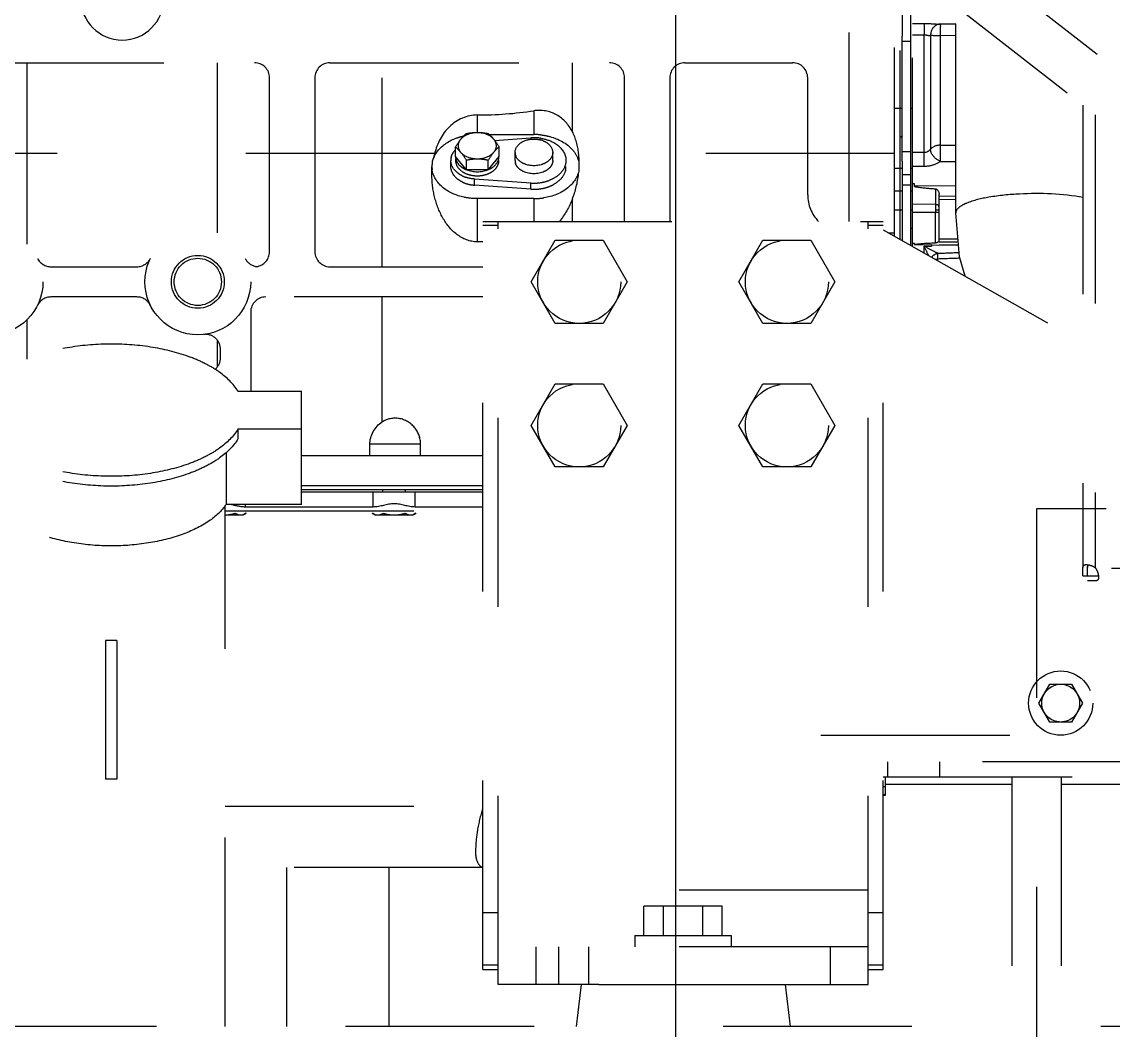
# Model space of a CAD drawing. Header units: millimetres. Extents: x 17886 to 18265, y -8727 to -7321.
# Drawn here: x 17968.419 to 17971.309, y -7876.462 to -7873.793 of the extents above; entities that cross this region are included whole.
import ezdxf

# ---------------------------------------------------------------- set-up
doc = ezdxf.new("R2010")
doc.units = ezdxf.units.MM
doc.linetypes.add('CENTER', pattern=[2, 1.25, -0.25, 0.25, -0.25])
doc.linetypes.add('EPL_DASH', pattern=[1, 0.5, -0.5])
for name, color, linetype in [('1430851_DXF_CONTINUOUS_LINE', 7, 'Continuous'), ('1430853_DXF_CONTINUOUS_LINE', 7, 'Continuous'), ('1729966_DXF_CONTINUOUS_LINE', 7, 'Continuous'), ('2630576_VG08DXF_CONTINUOUS_LINE', 7, 'Continuous'), ('2630764_DKREDXF_CONTINUOUS_LINE', 7, 'Continuous'), ('2706792_BM04DXF_CONTINUOUS_LINE', 7, 'Continuous'), ('3539054_DXF_CONTINUOUS_LINE', 7, 'Continuous'), ('3570569_DXF_CONTINUOUS_LINE', 7, 'Continuous'), ('3884027_DKREDXF_CONTINUOUS_LINE', 7, 'Continuous'), ('5D1026_DKVG0DXF_CONTINUOUS_LINE', 7, 'Continuous'), ('8T4223_DXF_CONTINUOUS_LINE', 7, 'Continuous'), ('DEFAULT_1', 7, 'CENTER')]:
    doc.layers.add(name, color=color, linetype=linetype)
doc.layers.add('CRTANJE', color=4, linetype='Continuous', lineweight=30)

msp = doc.modelspace()

# ---------------------------------------------------------------- linework, layer by layer
at = {"layer": '1430851_DXF_CONTINUOUS_LINE', "color": 7, "linetype": 'EPL_DASH'}
for p, q in [((17968.9577, -7876.45246), (17968.9577, -7875.07355)), ((17968.6412, -7875.4309), (17968.6412, -7875.79742)), ((17968.6712, -7875.4309), (17968.6412, -7875.4309)), ((17968.6712, -7875.4309), (17968.6712, -7875.79742)), ((17968.6712, -7875.79743), (17968.6412, -7875.79743))]:
    msp.add_line(p, q, dxfattribs=at)
at = {"layer": '1430853_DXF_CONTINUOUS_LINE', "color": 7, "linetype": 'EPL_DASH'}
for p, q in [((17968.99161, -7874.77115), (17969.16017, -7874.77115)), ((17969.16017, -7875.07034), (17969.16017, -7874.77115)), ((17968.99161, -7874.87115), (17968.99161, -7874.89713)), ((17969.16017, -7874.87115), (17968.99161, -7874.87115)), ((17968.96017, -7874.9335), (17968.96017, -7875.07034)), ((17969.16017, -7875.07034), (17968.96017, -7875.07034))]:
    msp.add_line(p, q, dxfattribs=at)
for points, knots in [([(17968.99161, -7874.77115), (17968.97968, -7874.75115), (17968.95169, -7874.72465), (17968.90662, -7874.69784), (17968.84834, -7874.67262), (17968.76409, -7874.65168), (17968.6562, -7874.64328), (17968.5483, -7874.65168), (17968.46406, -7874.67262), (17968.40578, -7874.69784), (17968.3607, -7874.72465), (17968.33271, -7874.75115), (17968.32079, -7874.77115)], [0, 0, 0, 0, 0.0943343, 0.1505966, 0.2126329, 0.3507406, 0.5, 0.6492594, 0.7873671, 0.8494034, 0.9056657, 1, 1, 1, 1]), ([(17968.99161, -7874.87115), (17968.97968, -7874.89115), (17968.95169, -7874.91765), (17968.90662, -7874.94446), (17968.84834, -7874.96969), (17968.76409, -7874.99062), (17968.6562, -7874.99902), (17968.5483, -7874.99062), (17968.46406, -7874.96969), (17968.40578, -7874.94446), (17968.3607, -7874.91765), (17968.33271, -7874.89115), (17968.32079, -7874.87115)], [0, 0, 0, 0, 0.0943343, 0.1505966, 0.2126329, 0.3507406, 0.5, 0.6492594, 0.7873671, 0.8494034, 0.9056657, 1, 1, 1, 1]), ([(17968.99161, -7874.89713), (17968.97968, -7874.91713), (17968.95169, -7874.94363), (17968.90662, -7874.97044), (17968.84834, -7874.99567), (17968.76409, -7875.0166), (17968.6562, -7875.02501), (17968.5483, -7875.0166), (17968.46406, -7874.99567), (17968.40578, -7874.97044), (17968.3607, -7874.94363), (17968.33271, -7874.91713), (17968.32079, -7874.89713)], [0, 0, 0, 0, 0.0943343, 0.1505966, 0.2126329, 0.3507406, 0.5, 0.6492594, 0.7873671, 0.8494034, 0.9056657, 1, 1, 1, 1]), ([(17968.96017, -7875.07034), (17968.94851, -7875.08806), (17968.91199, -7875.12072), (17968.84072, -7875.15406), (17968.75285, -7875.17551), (17968.6562, -7875.18284), (17968.55954, -7875.17551), (17968.47168, -7875.15406), (17968.4004, -7875.12072), (17968.36389, -7875.08806), (17968.35222, -7875.07034)], [0, 0, 0, 0, 0.0954486, 0.2139596, 0.3516719, 0.5, 0.6483281, 0.7860404, 0.9045514, 1, 1, 1, 1])]:
    msp.add_open_spline(points, degree=3, knots=knots, dxfattribs=at)
at = {"layer": '1729966_DXF_CONTINUOUS_LINE', "color": 7, "linetype": 'EPL_DASH'}
for p, q in [((17970.06627, -7876.21146), (17970.06627, -7876.13386)), ((17970.27412, -7876.13386), (17970.06627, -7876.13386)), ((17970.11824, -7876.21146), (17970.11824, -7876.13386)), ((17970.22216, -7876.21146), (17970.22216, -7876.13386)), ((17970.27412, -7876.21146), (17970.27412, -7876.13386))]:
    msp.add_line(p, q, dxfattribs=at)
at = {"layer": '2630576_VG08DXF_CONTINUOUS_LINE', "color": 7, "linetype": 'EPL_DASH'}
for p, q in [((17971.0412, -7875.79146), (17971.0412, -7876.45246)), ((17971.1712, -7875.79146), (17971.1712, -7876.45246))]:
    msp.add_line(p, q, dxfattribs=at)
at = {"layer": '2630764_DKREDXF_CONTINUOUS_LINE', "color": 7, "linetype": 'EPL_DASH'}
for p, q in [((17969.9002, -7876.34146), (17969.88688, -7876.45246)), ((17969.94678, -7876.34146), (17970.39361, -7876.34146)), ((17970.4402, -7876.34146), (17970.45352, -7876.45246))]:
    msp.add_line(p, q, dxfattribs=at)
at = {"layer": '2706792_BM04DXF_CONTINUOUS_LINE', "color": 7, "linetype": 'EPL_DASH'}
for p, q in [((17973.55569, -7875.82368), (17970.87563, -7873.73918)), ((17970.7052, -7875.81096), (17971.0412, -7875.81096)), ((17971.1712, -7875.81096), (17971.53026, -7875.81096))]:
    msp.add_line(p, q, dxfattribs=at)
at = {"layer": '3539054_DXF_CONTINUOUS_LINE', "color": 3, "linetype": 'EPL_DASH'}
for p, q in [((17969.1212, -7876.45246), (17969.1212, -7876.03146)), ((17969.3912, -7876.03146), (17969.3912, -7876.45246))]:
    msp.add_line(p, q, dxfattribs=at)
at = {"layer": '3570569_DXF_CONTINUOUS_LINE', "color": 7, "linetype": 'EPL_DASH'}
msp.add_line((17973.7762, -7876.45246), (17959.8362, -7876.45246), dxfattribs=at)
at = {"layer": '3884027_DKREDXF_CONTINUOUS_LINE', "color": 6, "linetype": 'EPL_DASH'}
for p, q in [((17970.7302, -7874.36103), (17970.7302, -7873.58277)), ((17970.6102, -7874.32146), (17970.6102, -7873.72779)), ((17970.89243, -7874.29881), (17970.89243, -7873.75226)), ((17970.7782, -7873.79793), (17970.80846, -7873.7976)), ((17970.8506, -7873.79918), (17970.89243, -7873.79863)), ((17970.85075, -7873.79917), (17970.85143, -7873.79916)), ((17970.89243, -7873.79862), (17970.85143, -7873.79916)), ((17970.7502, -7874.16165), (17970.7502, -7873.83148)), ((17970.7732, -7874.15928), (17970.7732, -7873.82168)), ((17970.7782, -7873.82792), (17970.80846, -7873.82764)), ((17970.80846, -7874.13934), (17970.80846, -7873.82764)), ((17970.82565, -7873.82958), (17970.82565, -7874.13051)), ((17970.89243, -7873.82951), (17970.85143, -7873.83002)), ((17970.85143, -7873.83002), (17970.85143, -7874.11982)), ((17970.7732, -7873.84569), (17970.7502, -7873.84569)), ((17968.2952, -7873.90146), (17969.0352, -7873.90146)), ((17968.43322, -7874.38151), (17968.43322, -7873.90146)), ((17968.93717, -7874.35147), (17968.93717, -7873.90146)), ((17969.2352, -7873.90146), (17969.9752, -7873.90146)), ((17969.37323, -7874.44147), (17969.37323, -7873.90146)), ((17969.87717, -7874.08407), (17969.87717, -7873.90146)), ((17970.1752, -7873.90146), (17970.4602, -7873.90146)), ((17969.0752, -7874.40147), (17969.0752, -7873.94146)), ((17969.1952, -7873.94146), (17969.1952, -7874.40147)), ((17970.0152, -7874.32022), (17970.0152, -7873.94146)), ((17970.1352, -7873.94146), (17970.1352, -7874.32146)), ((17970.5002, -7874.25146), (17970.5002, -7873.94146)), ((17969.7752, -7874.02875), (17969.7752, -7874.09146)), ((17970.7302, -7874.02146), (17970.7502, -7874.02146)), ((17970.7732, -7874.02146), (17970.7782, -7874.02146)), ((17971.2292, -7874.01418), (17971.2292, -7875.2376)), ((17969.6252, -7874.03971), (17969.6252, -7874.0858)), ((17971.2612, -7874.03907), (17971.2612, -7875.2376)), ((17969.657, -7874.09146), (17969.7752, -7874.09146)), ((17969.67129, -7874.10703), (17969.7667, -7874.10025)), ((17969.7667, -7874.10401), (17969.7667, -7874.10025)), ((17970.85143, -7874.11982), (17970.89243, -7874.11981)), ((17969.51238, -7874.14146), (17967.76855, -7874.14146)), ((17969.56746, -7874.14944), (17969.56746, -7874.12432)), ((17969.59609, -7874.18451), (17969.5677, -7874.14973)), ((17969.6827, -7874.14973), (17969.6543, -7874.18451)), ((17969.68293, -7874.14944), (17969.68293, -7874.12432)), ((17969.7252, -7874.16005), (17969.7252, -7874.13884)), ((17969.8252, -7874.16005), (17969.8252, -7874.13884)), ((17970.7302, -7874.14146), (17969.89371, -7874.14146)), ((17970.7732, -7874.13742), (17970.7502, -7874.13742)), ((17970.80846, -7874.13934), (17970.7782, -7874.13942)), ((17969.5052, -7874.19842), (17969.5052, -7874.17631)), ((17969.5552, -7874.17631), (17969.5552, -7874.16005)), ((17969.59633, -7874.1848), (17969.59633, -7874.15967)), ((17969.65406, -7874.1848), (17969.65406, -7874.15967)), ((17969.8952, -7874.17631), (17969.8952, -7874.16779)), ((17970.80846, -7874.17598), (17970.7782, -7874.17596)), ((17970.85142, -7874.16246), (17970.89243, -7874.16259)), ((17969.65359, -7874.1848), (17969.5968, -7874.1848)), ((17969.6182, -7874.22556), (17969.6182, -7874.2093)), ((17969.7667, -7874.21985), (17969.6182, -7874.2093)), ((17970.7502, -7874.18146), (17970.7302, -7874.18146)), ((17970.7732, -7874.19798), (17970.7502, -7874.19798)), ((17970.7782, -7874.18146), (17970.7732, -7874.18146)), ((17969.7667, -7874.23611), (17969.6182, -7874.22556)), ((17969.7667, -7874.23611), (17969.7667, -7874.21985)), ((17970.7732, -7874.22556), (17970.7502, -7874.22556)), ((17970.7832, -7874.22173), (17970.7782, -7874.22173)), ((17970.7832, -7874.22905), (17970.7832, -7874.22173)), ((17970.7832, -7874.22675), (17970.89243, -7874.22713)), ((17970.83833, -7874.23505), (17970.83833, -7874.27562)), ((17969.6252, -7874.26116), (17969.6252, -7874.37561)), ((17969.7752, -7874.26116), (17969.6252, -7874.26116)), ((17969.7752, -7874.26116), (17969.7752, -7874.32146)), ((17969.87717, -7874.32146), (17969.87717, -7874.26188)), ((17970.7502, -7874.24146), (17970.7302, -7874.24146)), ((17970.7782, -7874.24146), (17970.7732, -7874.24146)), ((17970.7732, -7874.38358), (17970.7732, -7874.24682)), ((17970.8482, -7874.3759), (17970.8482, -7874.24967)), ((17970.8482, -7874.25418), (17970.89243, -7874.25447)), ((17970.8482, -7874.26297), (17970.89243, -7874.26326)), ((17970.7502, -7874.29146), (17970.7302, -7874.29146)), ((17970.7782, -7874.29146), (17970.7732, -7874.29146)), ((17970.7782, -7874.27501), (17970.83833, -7874.27562)), ((17970.8482, -7874.29146), (17970.83833, -7874.29146)), ((17969.6402, -7876.30146), (17969.6402, -7874.32146)), ((17969.6402, -7874.32146), (17970.7002, -7874.32146)), ((17969.6802, -7876.34146), (17969.6802, -7874.32146)), ((17970.6602, -7876.34146), (17970.6602, -7874.32146)), ((17970.7002, -7876.30146), (17970.7002, -7874.32146)), ((17970.7782, -7874.29673), (17970.83833, -7874.29729)), ((17970.83833, -7874.37894), (17970.83833, -7874.29729)), ((17969.6402, -7874.33122), (17969.6802, -7874.33122)), ((17970.6602, -7874.33122), (17970.7002, -7874.33122)), ((17970.7002, -7874.34407), (17971.2292, -7874.64313)), ((17970.71326, -7874.35146), (17970.7302, -7874.35146)), ((17970.7732, -7874.33953), (17970.7782, -7874.33953)), ((17969.76818, -7874.48146), (17969.83169, -7874.37146)), ((17969.83169, -7874.37146), (17969.95871, -7874.37146)), ((17969.95871, -7874.37146), (17970.02221, -7874.48146)), ((17970.31818, -7874.48146), (17970.38169, -7874.37146)), ((17970.38169, -7874.37146), (17970.50871, -7874.37146)), ((17970.50871, -7874.37146), (17970.57221, -7874.48146)), ((17970.7782, -7874.37866), (17970.7832, -7874.37866)), ((17970.7832, -7874.38282), (17970.7832, -7874.37866)), ((17970.7832, -7874.38358), (17970.8282, -7874.38283)), ((17970.8282, -7874.38283), (17970.8282, -7874.38668)), ((17970.83833, -7874.37894), (17970.83566, -7874.37906)), ((17970.8482, -7874.36792), (17970.89833, -7874.36726)), ((17970.8482, -7874.3759), (17970.89901, -7874.37524)), ((17970.80846, -7874.38685), (17970.8282, -7874.38668)), ((17970.80846, -7874.40528), (17970.80846, -7874.38685)), ((17970.84829, -7874.38463), (17970.8282, -7874.38485)), ((17970.87008, -7874.38439), (17970.84829, -7874.38463)), ((17970.89978, -7874.38408), (17970.87008, -7874.38439)), ((17970.84521, -7874.42605), (17970.84521, -7874.42109)), ((17968.49644, -7874.44147), (17968.72395, -7874.44147)), ((17969.2352, -7874.44147), (17969.6402, -7874.44147)), ((17969.83169, -7874.59146), (17969.76818, -7874.48146)), ((17970.02221, -7874.48146), (17969.95871, -7874.59146)), ((17970.38169, -7874.59146), (17970.31818, -7874.48146)), ((17970.57221, -7874.48146), (17970.50871, -7874.59146)), ((17968.72395, -7874.52147), (17968.49644, -7874.52147)), ((17969.6402, -7874.52147), (17969.0652, -7874.52147)), ((17969.37323, -7874.85216), (17969.37323, -7874.52147)), ((17968.43322, -7874.68643), (17968.43322, -7874.58142)), ((17969.0252, -7874.56147), (17969.0252, -7874.77115)), ((17969.95871, -7874.59146), (17969.83169, -7874.59146)), ((17970.50871, -7874.59146), (17970.38169, -7874.59146)), ((17968.93717, -7874.70662), (17968.93717, -7874.63631)), ((17968.9452, -7874.68257), (17968.9452, -7874.66035)), ((17969.76818, -7874.86146), (17969.83169, -7874.75146)), ((17969.83169, -7874.75146), (17969.95871, -7874.75146)), ((17969.95871, -7874.75146), (17970.02221, -7874.86146)), ((17970.31818, -7874.86146), (17970.38169, -7874.75146)), ((17970.38169, -7874.75146), (17970.50871, -7874.75146)), ((17970.50871, -7874.75146), (17970.57221, -7874.86146)), ((17969.83169, -7874.97146), (17969.76818, -7874.86146)), ((17970.02221, -7874.86146), (17969.95871, -7874.97146)), ((17970.38169, -7874.97146), (17970.31818, -7874.86146)), ((17970.57221, -7874.86146), (17970.50871, -7874.97146)), ((17969.34067, -7874.94146), (17969.34067, -7874.91146)), ((17969.4752, -7874.91146), (17969.34067, -7874.91146)), ((17969.47515, -7874.94146), (17969.47515, -7874.91146)), ((17969.4752, -7874.94146), (17969.4752, -7874.91146)), ((17969.16017, -7874.94146), (17969.6402, -7874.94146)), ((17969.95871, -7874.97146), (17969.83169, -7874.97146)), ((17970.50871, -7874.97146), (17970.38169, -7874.97146)), ((17969.6402, -7875.02146), (17969.16017, -7875.02146)), ((17969.3493, -7875.07746), (17969.3493, -7875.03746)), ((17969.3752, -7875.03746), (17969.3752, -7875.03146)), ((17969.4352, -7875.03746), (17969.4352, -7875.03146)), ((17969.4611, -7875.07746), (17969.4611, -7875.03746)), ((17969.0111, -7875.07746), (17969.0111, -7875.07034)), ((17968.9577, -7875.08746), (17969.6402, -7875.08746)), ((17968.9577, -7875.09846), (17969.0052, -7875.09846)), ((17969.01293, -7875.09399), (17969.0052, -7875.09846)), ((17969.3493, -7875.07746), (17969.0111, -7875.07746)), ((17969.34746, -7875.09399), (17969.3552, -7875.09846)), ((17969.3552, -7875.09846), (17969.4552, -7875.09846)), ((17969.46293, -7875.09399), (17969.4552, -7875.09846)), ((17969.6402, -7875.07746), (17969.4611, -7875.07746)), ((17971.2412, -7875.23025), (17971.2412, -7875.2376)), ((17972.80519, -7875.23996), (17971.26356, -7875.23996)), ((17972.84634, -7875.27196), (17971.26356, -7875.27196)), ((17973.46284, -7875.75146), (17970.7002, -7875.75146)), ((17970.71194, -7875.75146), (17970.71194, -7875.79146)), ((17970.8502, -7875.79146), (17970.8502, -7875.75146)), ((17970.7002, -7875.79146), (17973.2002, -7875.79146)), ((17968.9577, -7875.86946), (17969.6402, -7875.86946)), ((17969.6402, -7876.03146), (17968.9577, -7876.03146)), ((17970.6602, -7876.09146), (17969.6802, -7876.09146)), ((17969.6802, -7876.15146), (17969.6402, -7876.15146)), ((17970.7002, -7876.15146), (17970.6602, -7876.15146)), ((17970.6602, -7876.24146), (17969.6802, -7876.24146)), ((17969.7802, -7876.24146), (17969.7802, -7876.34146)), ((17969.8402, -7876.24146), (17969.8402, -7876.34146)), ((17969.9202, -7876.24146), (17969.9202, -7876.34146)), ((17970.5602, -7876.24146), (17970.5602, -7876.34146)), ((17969.6402, -7876.28897), (17969.6802, -7876.28897)), ((17970.6602, -7876.28897), (17970.7002, -7876.28897)), ((17969.6402, -7876.30146), (17969.6802, -7876.30146)), ((17969.94678, -7876.34146), (17969.6802, -7876.34146)), ((17970.39361, -7876.34146), (17970.6602, -7876.34146))]:
    msp.add_line(p, q, dxfattribs=at)
at = {"layer": '3884027_DKREDXF_CONTINUOUS_LINE', "color": 7, "linetype": 'EPL_DASH'}
for p, q in [((17970.7452, -7874.36951), (17970.7452, -7873.59829)), ((17970.7782, -7874.38817), (17970.7782, -7873.64304)), ((17970.7502, -7873.6616), (17970.7502, -7873.83148)), ((17970.7732, -7873.82168), (17970.7732, -7873.6616)), ((17970.7502, -7874.16165), (17970.7502, -7874.37234)), ((17970.7732, -7874.24682), (17970.7732, -7874.15928)), ((17970.83834, -7874.29038), (17970.83833, -7874.29729)), ((17969.16017, -7875.03146), (17969.6402, -7875.03146)), ((17969.16017, -7875.03746), (17969.6402, -7875.03746)), ((17971.2292, -7875.25996), (17971.2292, -7875.2376)), ((17971.2412, -7875.25996), (17971.2412, -7875.2376)), ((17971.2292, -7875.25996), (17971.27091, -7875.25996)), ((17971.2412, -7875.27196), (17971.26356, -7875.27196)), ((17971.11246, -7875.59646), (17971.14133, -7875.54646)), ((17971.14133, -7875.54646), (17971.19906, -7875.54646)), ((17971.19906, -7875.54646), (17971.22793, -7875.59646)), ((17971.14133, -7875.64646), (17971.11246, -7875.59646)), ((17971.22793, -7875.59646), (17971.19906, -7875.64646)), ((17971.19906, -7875.64646), (17971.14133, -7875.64646)), ((17970.6602, -7876.30146), (17970.7002, -7876.30146))]:
    msp.add_line(p, q, dxfattribs=at)
at = {"layer": '3884027_DKREDXF_CONTINUOUS_LINE', "color": 6, "linetype": 'EPL_DASH'}
msp.add_lwpolyline([(17970.91705, -7874.46667), (17970.90246, -7874.41522), (17970.89243, -7874.29882)], dxfattribs=at)
for centre, radius in [((17968.3352, -7874.48147), 0.14), ((17968.8852, -7874.48147), 0.14), ((17969.8952, -7874.48146), 0.11), ((17970.4452, -7874.48146), 0.11), ((17968.8852, -7874.48146), 0.07), ((17968.8852, -7874.48146), 0.0625), ((17969.8952, -7874.86146), 0.11), ((17970.4452, -7874.86146), 0.11), ((17971.1702, -7875.59646), 0.085)]:
    msp.add_circle(centre, radius, dxfattribs=at)
at = {"layer": '3884027_DKREDXF_CONTINUOUS_LINE', "color": 7, "linetype": 'EPL_DASH'}
msp.add_circle((17971.1702, -7875.59646), 0.05, dxfattribs=at)
at = {"layer": '3884027_DKREDXF_CONTINUOUS_LINE', "color": 6, "linetype": 'EPL_DASH'}
for centre, radius, start, end in [((17968.6852, -7873.73146), 0.11, 180, 0), ((17969.0352, -7873.94146), 0.04, 0, 90), ((17969.2352, -7873.94146), 0.04, 90, 180), ((17969.9752, -7873.94146), 0.04, 0, 90), ((17970.1752, -7873.94146), 0.04, 90, 180), ((17970.4602, -7873.94146), 0.04, 0, 90), ((17969.62495, -7873.00462), 1.03509, 270.01391, 278.34641), ((17969.77521, -7874.26038), 0.16892, 84.10576, 90.00586), ((17969.60964, -7874.12614), 0.03582, 137.59372, 140.75332), ((17969.64076, -7874.12614), 0.03582, 39.24668, 42.40628), ((17969.7752, -7874.22004), 0.1201, 87.9031, 94.05915), ((17969.77528, -7874.21857), 0.11862, 81.70834, 87.91687), ((17969.77706, -7874.1651), 0.06141, 67.86813, 75.63406), ((17969.59078, -7874.16009), 0.03558, 166.85349, 179.9355), ((17969.60329, -7874.16689), 0.04996, 136.09802, 142.89212), ((17969.59671, -7874.14943), 0.02902, 180.60018, 190.69311), ((17969.6536, -7874.14942), 0.0291, 347.53087, 359.38958), ((17969.75057, -7874.13881), 0.02537, 180.04974, 194.05672), ((17969.75229, -7874.13838), 0.02715, 194.06707, 203.95091), ((17969.66632, -7874.16755), 0.22888, 359.95135, 6.54662), ((17969.56576, -7874.17634), 0.06056, 170.09085, 179.97256), ((17969.56521, -7874.17631), 0.06001, 180.00026, 181.98312), ((17969.56552, -7874.1763), 0.06032, 181.98767, 187.29862), ((17969.59017, -7874.16005), 0.03497, 180.00059, 182.34595), ((17969.81709, -7874.17627), 0.04311, 347.76687, 359.94799), ((17969.64762, -7874.16761), 0.24758, 356.04068, 358.6522), ((17969.83481, -7874.17629), 0.06039, 351.98831, 357.84614), ((17969.65319, -7874.16776), 0.24201, 358.65644, 0.00336), ((17969.62019, -7874.12944), 0.07936, 244.66797, 248.36696), ((17969.61996, -7874.12681), 0.06244, 240.40342, 247.53091), ((17969.62198, -7874.12491), 0.08423, 248.36545, 252.18186), ((17969.63044, -7874.12681), 0.06244, 292.46909, 299.59658), ((17969.63226, -7874.16593), 0.26304, 338.60689, 353.31181), ((17969.6212, -7874.14338), 0.08189, 244.72576, 252.23584), ((17969.62385, -7874.13518), 0.09051, 252.21685, 259.24392), ((17969.625, -7874.12927), 0.09653, 259.22596, 265.95597), ((17969.77519, -7874.10016), 0.12, 265.94014, 270.07096), ((17969.77519, -7874.11644), 0.11998, 265.93997, 269.93807), ((17969.77523, -7874.11731), 0.11911, 269.91792, 278.28103), ((17969.77524, -7874.10107), 0.11908, 270.05097, 278.28176), ((17969.77607, -7874.10674), 0.11335, 278.27732, 284.67546), ((17969.77607, -7874.123), 0.11335, 278.27732, 284.67546), ((17969.77828, -7874.11508), 0.10472, 284.66143, 291.40712), ((17969.77828, -7874.13134), 0.10472, 284.66143, 291.40712), ((17969.78226, -7874.14142), 0.09389, 291.3922, 298.64723), ((17970.79813, -7874.16541), 0.06537, 256.79253, 258.53748), ((17969.77526, -7874.09325), 0.16791, 269.97958, 278.98222), ((17970.6002, -7874.25146), 0.1, 180, 224.46386), ((17969.0352, -7874.40147), 0.04, 278.08051, 0), ((17969.2352, -7874.40147), 0.04, 180, 270), ((17968.49644, -7874.40147), 0.04, 206.3878, 270), ((17968.72395, -7874.40147), 0.04, 270, 333.6122), ((17968.49644, -7874.56147), 0.04, 90, 153.6122), ((17968.72395, -7874.56147), 0.04, 26.3878, 90), ((17969.0652, -7874.56147), 0.04, 90, 180), ((17968.9052, -7874.66035), 0.04, 0, 96.37937), ((17968.9052, -7874.68257), 0.04, 310.5779, 0), ((17968.8852, -7874.86146), 0.14, 40.31628, 41.77875), ((17969.4052, -7874.91146), 0.07, 0, 39.86255)]:
    msp.add_arc(centre, radius, start, end, dxfattribs=at)
at = {"layer": '3884027_DKREDXF_CONTINUOUS_LINE', "color": 7, "linetype": 'EPL_DASH'}
for centre, radius, start, end in [((17969.59659, -7874.16005), 0.02889, 171.89946, 179.99155), ((17969.60021, -7874.15898), 0.03267, 200.2719, 207.30099), ((17969.64913, -7874.15848), 0.03384, 329.45755, 336.68468), ((17969.65382, -7874.16005), 0.02887, 352.32883, 359.99304), ((17969.75053, -7874.16003), 0.02533, 180.04236, 193.32509), ((17969.75164, -7874.15978), 0.02647, 193.29195, 198.56057), ((17969.62118, -7874.13476), 0.06536, 243.18796, 250.20947), ((17969.62355, -7874.12821), 0.07232, 250.1953, 256.75864), ((17969.6252, -7874.11961), 0.08109, 269.08077, 275.16169), ((17969.62542, -7874.12188), 0.07882, 275.14875, 281.34625), ((17969.62636, -7874.12647), 0.07413, 281.33277, 287.7889), ((17969.63187, -7874.14015), 0.05935, 295.73944, 302.0888), ((17969.04644, -7874.40147), 0.04, 206.3878, 261.91949), ((17969.00027, -7875.06926), 0.02943, 249.54838, 252.50451), ((17968.99941, -7875.07198), 0.02657, 252.5052, 255.67471), ((17968.99889, -7875.074), 0.02449, 255.67764, 259.8128), ((17968.99867, -7875.0752), 0.02327, 259.82658, 262.58493), ((17968.99852, -7875.07651), 0.02195, 262.5457, 269.95679), ((17968.99848, -7875.07651), 0.02195, 270.04321, 277.4543), ((17968.99848, -7875.07673), 0.02173, 270.05935, 277.5439), ((17968.99827, -7875.075), 0.02347, 277.49091, 280.22756), ((17968.99833, -7875.0752), 0.02327, 277.41507, 280.17342), ((17968.99798, -7875.07346), 0.02503, 280.24426, 284.28943), ((17968.99811, -7875.074), 0.02449, 280.18721, 284.32236), ((17968.99749, -7875.07149), 0.02707, 284.28046, 287.39078), ((17968.99759, -7875.07198), 0.02657, 284.32529, 287.4948), ((17968.99673, -7875.06926), 0.02943, 287.49549, 290.45162), ((17968.99686, -7875.06948), 0.02918, 287.39124, 290.37155), ((17969.36367, -7875.06926), 0.02943, 249.54838, 252.50451), ((17969.36354, -7875.06948), 0.02918, 249.62845, 252.60876), ((17969.36291, -7875.07149), 0.02707, 252.60922, 255.71954), ((17969.36281, -7875.07198), 0.02657, 252.5052, 255.67471), ((17969.36241, -7875.07346), 0.02503, 255.71057, 259.75574), ((17969.36229, -7875.074), 0.02449, 255.67764, 259.81279), ((17969.36213, -7875.075), 0.02347, 259.77244, 262.50816), ((17969.36207, -7875.0752), 0.02327, 259.82658, 262.58493), ((17969.36191, -7875.07651), 0.02195, 262.5457, 269.95679), ((17969.36192, -7875.07673), 0.02173, 262.45514, 269.94063), ((17969.36187, -7875.07673), 0.02173, 270.05937, 277.54486), ((17969.36167, -7875.075), 0.02347, 277.49184, 280.22755), ((17969.36138, -7875.07346), 0.02503, 280.24426, 284.28943), ((17969.36088, -7875.07149), 0.02707, 284.28046, 287.39078), ((17969.36025, -7875.06948), 0.02918, 287.39124, 290.37155), ((17969.45027, -7875.06926), 0.02943, 249.54838, 252.50451), ((17969.44941, -7875.07198), 0.02657, 252.5052, 255.67471), ((17969.44889, -7875.074), 0.02449, 255.67764, 259.8128), ((17969.44867, -7875.0752), 0.02327, 259.82658, 262.58493), ((17969.44852, -7875.07651), 0.02195, 262.5457, 269.95679), ((17969.44848, -7875.07651), 0.02195, 270.04321, 277.4543), ((17969.44848, -7875.07673), 0.02173, 270.05935, 277.5439), ((17969.44827, -7875.075), 0.02347, 277.49091, 280.22756), ((17969.44833, -7875.0752), 0.02327, 277.41507, 280.17342), ((17969.44798, -7875.07346), 0.02503, 280.24426, 284.28943), ((17969.44811, -7875.074), 0.02449, 280.18721, 284.32236), ((17969.44749, -7875.07149), 0.02707, 284.28046, 287.39078), ((17969.44759, -7875.07198), 0.02657, 284.32529, 287.4948), ((17969.44673, -7875.06926), 0.02943, 287.49549, 290.45162), ((17969.44686, -7875.06948), 0.02918, 287.39124, 290.37155), ((17971.2412, -7875.25996), 0.03, 41.81031, 48.18969)]:
    msp.add_arc(centre, radius, start, end, dxfattribs=at)
at = {"layer": '3884027_DKREDXF_CONTINUOUS_LINE', "color": 6, "linetype": 'EPL_DASH', "extrusion": (0, 0, -1)}
msp.add_ellipse((17969.62521, -7873.41061), major_axis=(-0.965, 0), ratio=1, start_param=-1.5863348, end_param=-1.5707863, dxfattribs=at)
at = {"layer": '3884027_DKREDXF_CONTINUOUS_LINE', "color": 6, "linetype": 'EPL_DASH'}
for points, knots in [([(17970.80846, -7873.7976), (17970.8084, -7873.79897), (17970.8083, -7873.80899), (17970.80837, -7873.819), (17970.80846, -7873.82764)], [0, 0, 0, 0, 0.1369861, 1, 1, 1, 1]), ([(17970.80846, -7873.7976), (17970.81234, -7873.79756), (17970.82645, -7873.7976), (17970.84052, -7873.79931), (17970.85074, -7873.79918)], [0, 0, 0, 0, 0.2753502, 1, 1, 1, 1]), ([(17970.85143, -7873.79916), (17970.84458, -7873.7992), (17970.83001, -7873.80679), (17970.82534, -7873.82204), (17970.82565, -7873.82958)], [0, 0, 0, 0, 0.4758156, 1, 1, 1, 1]), ([(17970.85143, -7873.79916), (17970.85085, -7873.79867), (17970.85194, -7873.80466), (17970.85086, -7873.80824), (17970.85143, -7873.81918), (17970.85137, -7873.82608), (17970.85143, -7873.83002)], [0, 0, 0, 0, 0.0735321, 0.2907436, 0.6168845, 1, 1, 1, 1]), ([(17970.80846, -7873.82764), (17970.81018, -7873.8276), (17970.81595, -7873.82776), (17970.82164, -7873.83019), (17970.82565, -7873.82958)], [0, 0, 0, 0, 0.2978633, 1, 1, 1, 1]), ([(17970.85143, -7873.83002), (17970.84885, -7873.83002), (17970.84025, -7873.82997), (17970.83165, -7873.82988), (17970.82565, -7873.82958)], [0, 0, 0, 0, 0.3003637, 1, 1, 1, 1]), ([(17969.87717, -7874.08407), (17969.86781, -7874.06594), (17969.83919, -7874.03293), (17969.79534, -7874.0258), (17969.7752, -7874.02875)], [0, 0, 0, 0, 0.5005368, 1, 1, 1, 1]), ([(17969.6252, -7874.03971), (17969.59858, -7874.03971), (17969.5438, -7874.0644), (17969.51927, -7874.1154), (17969.51238, -7874.14146)], [0, 0, 0, 0, 0.4968321, 1, 1, 1, 1]), ([(17969.6252, -7874.0858), (17969.62933, -7874.0858), (17969.64444, -7874.08708), (17969.65973, -7874.09379), (17969.66721, -7874.10199)], [0, 0, 0, 0, 0.2712661, 1, 1, 1, 1]), ([(17969.79256, -7874.09235), (17969.80107, -7874.09323), (17969.83197, -7874.09877), (17969.86212, -7874.1144), (17969.87723, -7874.13165)], [0, 0, 0, 0, 0.2717675, 1, 1, 1, 1]), ([(17969.50955, -7874.15367), (17969.51172, -7874.14812), (17969.52459, -7874.12499), (17969.54822, -7874.10946), (17969.56705, -7874.10209)], [0, 0, 0, 0, 0.2278224, 1, 1, 1, 1]), ([(17969.7252, -7874.13884), (17969.7252, -7874.12918), (17969.74008, -7874.10815), (17969.76292, -7874.10348), (17969.7752, -7874.10348)], [0, 0, 0, 0, 0.4402328, 1, 1, 1, 1]), ([(17969.8002, -7874.10822), (17969.80383, -7874.1097), (17969.81584, -7874.1158), (17969.8252, -7874.12918), (17969.8252, -7874.13884)], [0, 0, 0, 0, 0.2890788, 1, 1, 1, 1]), ([(17969.82727, -7874.11254), (17969.83218, -7874.11524), (17969.8486, -7874.12605), (17969.8602, -7874.14588), (17969.8602, -7874.16005)], [0, 0, 0, 0, 0.2833887, 1, 1, 1, 1]), ([(17970.85143, -7874.11982), (17970.85137, -7874.12311), (17970.85119, -7874.13733), (17970.85122, -7874.15154), (17970.85143, -7874.16245)], [0, 0, 0, 0, 0.2320325, 1, 1, 1, 1]), ([(17969.6252, -7874.15651), (17969.62087, -7874.15651), (17969.60516, -7874.15513), (17969.58918, -7874.14775), (17969.5819, -7874.13884)], [0, 0, 0, 0, 0.2734018, 1, 1, 1, 1]), ([(17969.6685, -7874.13884), (17969.66622, -7874.14163), (17969.65427, -7874.15237), (17969.63748, -7874.15651), (17969.6252, -7874.15651)], [0, 0, 0, 0, 0.2267858, 1, 1, 1, 1]), ([(17969.67174, -7874.13407), (17969.67128, -7874.1349), (17969.67027, -7874.13654), (17969.66911, -7874.13808), (17969.6685, -7874.13884)], [0, 0, 0, 0, 0.4940106, 1, 1, 1, 1]), ([(17969.7502, -7874.16945), (17969.74758, -7874.16839), (17969.73843, -7874.16389), (17969.73048, -7874.15617), (17969.72748, -7874.1494)], [0, 0, 0, 0, 0.2760657, 1, 1, 1, 1]), ([(17970.80846, -7874.17598), (17970.80835, -7874.16646), (17970.80832, -7874.15425), (17970.80842, -7874.14204), (17970.80846, -7874.13934)], [0, 0, 0, 0, 0.7791551, 1, 1, 1, 1]), ([(17970.85143, -7874.16245), (17970.84142, -7874.15784), (17970.82917, -7874.14771), (17970.82553, -7874.1336), (17970.82565, -7874.13051)], [0, 0, 0, 0, 0.78107, 1, 1, 1, 1]), ([(17969.58623, -7874.21743), (17969.58166, -7874.21527), (17969.56648, -7874.20649), (17969.5552, -7874.18892), (17969.5552, -7874.17631)], [0, 0, 0, 0, 0.2863869, 1, 1, 1, 1]), ([(17970.85142, -7874.16246), (17970.84872, -7874.16473), (17970.83574, -7874.17282), (17970.82011, -7874.17599), (17970.80846, -7874.17598)], [0, 0, 0, 0, 0.2325665, 1, 1, 1, 1]), ([(17969.6252, -7874.37561), (17969.60596, -7874.37561), (17969.56715, -7874.35947), (17969.53097, -7874.31234), (17969.5099, -7874.25715), (17969.5052, -7874.21794), (17969.5052, -7874.1984)], [0, 0, 0, 0, 0.2474809, 0.4975707, 0.7486247, 1, 1, 1, 1]), ([(17969.59036, -7874.25751), (17969.56936, -7874.253), (17969.53155, -7874.23764), (17969.50793, -7874.20148), (17969.50569, -7874.18396)], [0, 0, 0, 0, 0.5487717, 1, 1, 1, 1]), ([(17969.89461, -7874.18471), (17969.892, -7874.20327), (17969.86523, -7874.24112), (17969.82416, -7874.25551), (17969.80147, -7874.25911)], [0, 0, 0, 0, 0.4494167, 1, 1, 1, 1]), ([(17970.78514, -7874.22948), (17970.78592, -7874.22963), (17970.78749, -7874.22993), (17970.78906, -7874.23018), (17970.78985, -7874.2303)], [0, 0, 0, 0, 0.4998448, 1, 1, 1, 1]), ([(17971.22987, -7874.25843), (17971.17457, -7874.24822), (17971.09014, -7874.24506), (17970.9868, -7874.2549), (17970.93974, -7874.26543), (17970.9208, -7874.27332)], [0, 0, 0, 0, 0.5409602, 0.802606, 1, 1, 1, 1]), ([(17970.9208, -7874.27332), (17970.91661, -7874.27506), (17970.90541, -7874.28024), (17970.89243, -7874.29037), (17970.89243, -7874.29881)], [0, 0, 0, 0, 0.3499434, 1, 1, 1, 1]), ([(17970.84093, -7874.37842), (17970.8406, -7874.37843), (17970.83991, -7874.37841), (17970.83923, -7874.37829), (17970.83889, -7874.3782)], [0, 0, 0, 0, 0.4810333, 1, 1, 1, 1]), ([(17970.84476, -7874.4058), (17970.84215, -7874.40479), (17970.82974, -7874.39904), (17970.8178, -7874.39238), (17970.80846, -7874.38685)], [0, 0, 0, 0, 0.2048503, 1, 1, 1, 1]), ([(17970.84521, -7874.42109), (17970.84515, -7874.41935), (17970.84499, -7874.41426), (17970.8448, -7874.40917), (17970.84476, -7874.4058)], [0, 0, 0, 0, 0.3398402, 1, 1, 1, 1]), ([(17969.45893, -7874.86659), (17969.44894, -7874.85463), (17969.41975, -7874.83713), (17969.38626, -7874.84401), (17969.37323, -7874.85216)], [0, 0, 0, 0, 0.5034772, 1, 1, 1, 1]), ([(17968.97514, -7875.0714), (17968.97432, -7875.07121), (17968.97269, -7875.07084), (17968.97106, -7875.0705), (17968.97024, -7875.07033)], [0, 0, 0, 0, 0.4999783, 1, 1, 1, 1]), ([(17969.4611, -7875.07746), (17969.44224, -7875.07746), (17969.4052, -7875.05991), (17969.36816, -7875.07746), (17969.3493, -7875.07746)], [0, 0, 0, 0, 0.4999594, 1, 1, 1, 1]), ([(17969.64, -7876.03135), (17969.6338, -7876.03046), (17969.6213, -7876.01316), (17969.62115, -7875.97871), (17969.62568, -7875.93032), (17969.63456, -7875.89449), (17969.64019, -7875.87538)], [0, 0, 0, 0, 0.1147782, 0.3258113, 0.6351328, 1, 1, 1, 1])]:
    msp.add_open_spline(points, degree=3, knots=knots, dxfattribs=at)
for points in [[(17969.5819, -7874.10348), (17969.58621, -7874.09819), (17969.59104, -7874.09328), (17969.59633, -7874.08896)], [(17969.59119, -7874.09524), (17969.60103, -7874.08879), (17969.61343, -7874.0858), (17969.6252, -7874.0858)], [(17969.59633, -7874.08896), (17969.60581, -7874.08702), (17969.61552, -7874.0858), (17969.6252, -7874.0858)], [(17969.6252, -7874.0858), (17969.63488, -7874.0858), (17969.64458, -7874.08702), (17969.65406, -7874.08896)], [(17969.65406, -7874.08896), (17969.65935, -7874.09328), (17969.66418, -7874.09819), (17969.6685, -7874.10348)], [(17969.89371, -7874.14146), (17969.89141, -7874.12168), (17969.88631, -7874.10176), (17969.87717, -7874.08407)], [(17969.56705, -7874.10209), (17969.57423, -7874.09927), (17969.58167, -7874.09704), (17969.5892, -7874.09537)], [(17969.56746, -7874.12432), (17969.57187, -7874.11711), (17969.57655, -7874.11002), (17969.5819, -7874.10348)], [(17969.57534, -7874.1238), (17969.57497, -7874.1203), (17969.57537, -7874.11664), (17969.57645, -7874.11329)], [(17969.57645, -7874.11329), (17969.5776, -7874.10973), (17969.57953, -7874.10638), (17969.5819, -7874.10348)], [(17969.58319, -7874.10199), (17969.58554, -7874.09941), (17969.58827, -7874.09715), (17969.59119, -7874.09524)], [(17969.6685, -7874.10348), (17969.67384, -7874.11002), (17969.67852, -7874.11711), (17969.68293, -7874.12432)], [(17969.6685, -7874.10348), (17969.673, -7874.10899), (17969.67581, -7874.11672), (17969.67506, -7874.1238)], [(17969.7752, -7874.10348), (17969.78094, -7874.10348), (17969.78674, -7874.10418), (17969.7923, -7874.10561)], [(17969.79239, -7874.10119), (17969.80449, -7874.10295), (17969.81655, -7874.10667), (17969.82727, -7874.11254)], [(17970.85143, -7874.11982), (17970.84212, -7874.1199), (17970.83147, -7874.12326), (17970.82565, -7874.13051)], [(17969.51238, -7874.14146), (17969.51131, -7874.14549), (17969.51025, -7874.14956), (17969.50974, -7874.1537)], [(17969.55613, -7874.152), (17969.55677, -7874.14927), (17969.55772, -7874.1466), (17969.55894, -7874.14408)], [(17969.55894, -7874.14408), (17969.56018, -7874.1415), (17969.56171, -7874.13904), (17969.56344, -7874.13674)], [(17969.5819, -7874.13884), (17969.57758, -7874.13355), (17969.57275, -7874.12863), (17969.56746, -7874.12432)], [(17969.5819, -7874.13884), (17969.57844, -7874.1346), (17969.57591, -7874.12924), (17969.57534, -7874.1238)], [(17969.59633, -7874.15967), (17969.59192, -7874.15247), (17969.58724, -7874.14538), (17969.5819, -7874.13884)], [(17969.6685, -7874.13884), (17969.66316, -7874.14538), (17969.65848, -7874.15247), (17969.65406, -7874.15967)], [(17969.68293, -7874.12432), (17969.67765, -7874.12863), (17969.67281, -7874.13355), (17969.6685, -7874.13884)], [(17969.67506, -7874.1238), (17969.67468, -7874.12738), (17969.67349, -7874.13093), (17969.67174, -7874.13407)], [(17969.82291, -7874.1494), (17969.82084, -7874.15409), (17969.81742, -7874.15826), (17969.8135, -7874.16156)], [(17969.8252, -7874.13884), (17969.8252, -7874.14244), (17969.82437, -7874.1461), (17969.82291, -7874.1494)], [(17969.87723, -7874.13165), (17969.88439, -7874.13982), (17969.89014, -7874.1497), (17969.89301, -7874.16018)], [(17970.82565, -7874.13051), (17970.8215, -7874.13545), (17970.8149, -7874.13939), (17970.80846, -7874.13934)], [(17969.5061, -7874.16592), (17969.50683, -7874.16174), (17969.508, -7874.15762), (17969.50955, -7874.15367)], [(17969.56344, -7874.18335), (17969.55875, -7874.17714), (17969.55555, -7874.16926), (17969.55523, -7874.16148)], [(17969.5682, -7874.15481), (17969.56943, -7874.16133), (17969.57306, -7874.16753), (17969.57766, -7874.17231)], [(17969.57766, -7874.17231), (17969.57929, -7874.17401), (17969.58106, -7874.17557), (17969.58293, -7874.17701)], [(17969.58293, -7874.17701), (17969.58489, -7874.17851), (17969.58697, -7874.17988), (17969.58912, -7874.1811)], [(17969.6252, -7874.15651), (17969.61552, -7874.15651), (17969.60581, -7874.15773), (17969.59633, -7874.15967)], [(17969.65406, -7874.15967), (17969.64458, -7874.15773), (17969.63488, -7874.15651), (17969.6252, -7874.15651)], [(17969.66128, -7874.1811), (17969.66343, -7874.17988), (17969.6655, -7874.17851), (17969.66747, -7874.17701)], [(17969.66747, -7874.17701), (17969.67429, -7874.17177), (17969.68016, -7874.1641), (17969.68201, -7874.1557)], [(17969.8002, -7874.16945), (17969.78477, -7874.17575), (17969.76563, -7874.17575), (17969.7502, -7874.16945)], [(17969.8135, -7874.16156), (17969.80956, -7874.16488), (17969.80497, -7874.16751), (17969.8002, -7874.16945)], [(17969.8602, -7874.16005), (17969.8602, -7874.16933), (17969.85681, -7874.17887), (17969.85152, -7874.1865)], [(17969.57729, -7874.19614), (17969.57206, -7874.19266), (17969.56723, -7874.18837), (17969.56344, -7874.18335)], [(17969.58623, -7874.20117), (17969.58314, -7874.1997), (17969.58014, -7874.19803), (17969.57729, -7874.19614)], [(17969.6182, -7874.2093), (17969.61075, -7874.20877), (17969.60331, -7874.20739), (17969.59621, -7874.2051)], [(17969.5968, -7874.1848), (17969.61437, -7874.19185), (17969.63603, -7874.19185), (17969.65359, -7874.1848)], [(17969.83684, -7874.20143), (17969.83064, -7874.20605), (17969.8237, -7874.20975), (17969.8165, -7874.21258)], [(17969.85152, -7874.1865), (17969.84755, -7874.19224), (17969.84244, -7874.19726), (17969.83684, -7874.20143)], [(17969.85922, -7874.18541), (17969.85718, -7874.19484), (17969.85175, -7874.20374), (17969.84498, -7874.21063)], [(17969.84498, -7874.21063), (17969.83982, -7874.21588), (17969.83373, -7874.22028), (17969.82727, -7874.22382)], [(17970.78985, -7874.2303), (17970.8059, -7874.23277), (17970.82213, -7874.23388), (17970.83833, -7874.23505)], [(17970.83833, -7874.23505), (17970.84419, -7874.23548), (17970.8482, -7874.24379), (17970.8482, -7874.24967)], [(17969.6252, -7874.26116), (17969.61352, -7874.26116), (17969.60178, -7874.25996), (17969.59036, -7874.25751)], [(17969.87717, -7874.26188), (17969.86879, -7874.28327), (17969.85737, -7874.30391), (17969.8426, -7874.32151)], [(17970.83566, -7874.37906), (17970.81815, -7874.37991), (17970.80057, -7874.38047), (17970.7832, -7874.38282)], [(17970.84745, -7874.37591), (17970.84512, -7874.37594), (17970.84326, -7874.37831), (17970.84093, -7874.37842)], [(17970.82102, -7874.4124), (17970.81673, -7874.40394), (17970.81256, -7874.3954), (17970.80846, -7874.38685)], [(17970.82906, -7874.41694), (17970.83208, -7874.41128), (17970.8384, -7874.40668), (17970.84476, -7874.4058)], [(17970.84476, -7874.4058), (17970.86366, -7874.40508), (17970.88256, -7874.40434), (17970.90146, -7874.4036)], [(17970.83707, -7874.42146), (17970.83978, -7874.42121), (17970.84249, -7874.42109), (17970.84521, -7874.42109)], [(17970.90353, -7874.419), (17970.88409, -7874.41971), (17970.86465, -7874.4204), (17970.84521, -7874.42109)], [(17969.34067, -7874.91146), (17969.34067, -7874.88891), (17969.35412, -7874.86413), (17969.37323, -7874.85216)], [(17969.47515, -7874.91146), (17969.47515, -7874.89556), (17969.46912, -7874.8788), (17969.45893, -7874.86659)], [(17969.0111, -7875.07746), (17968.99894, -7875.07746), (17968.98698, -7875.07413), (17968.97514, -7875.0714)]]:
    msp.add_open_spline(points, degree=3, dxfattribs=at)
at = {"layer": '3884027_DKREDXF_CONTINUOUS_LINE', "color": 7, "linetype": 'EPL_DASH'}
for points, knots in [([(17970.7502, -7874.0954), (17970.7502, -7874.09629), (17970.74835, -7874.09796), (17970.74638, -7874.09855), (17970.7452, -7874.09855)], [0, 0, 0, 0, 0.4308772, 1, 1, 1, 1]), ([(17969.81917, -7874.17688), (17969.81851, -7874.17774), (17969.81707, -7874.17944), (17969.81549, -7874.18101), (17969.81465, -7874.18176)], [0, 0, 0, 0, 0.4927324, 1, 1, 1, 1]), ([(17970.83833, -7874.27562), (17970.83833, -7874.27647), (17970.83835, -7874.28139), (17970.83835, -7874.28631), (17970.83834, -7874.29038)], [0, 0, 0, 0, 0.1727427, 1, 1, 1, 1]), ([(17970.8482, -7874.28486), (17970.8482, -7874.28267), (17970.84773, -7874.27767), (17970.84192, -7874.27685), (17970.8403, -7874.278)], [0, 0, 0, 0, 0.5243924, 1, 1, 1, 1]), ([(17970.8482, -7874.29931), (17970.8482, -7874.29902), (17970.84588, -7874.29685), (17970.84275, -7874.29744), (17970.8403, -7874.29781)], [0, 0, 0, 0, 0.1029777, 1, 1, 1, 1]), ([(17969.00701, -7875.09683), (17969.0075, -7875.09665), (17969.00848, -7875.09626), (17969.00943, -7875.09582), (17969.00991, -7875.09559)], [0, 0, 0, 0, 0.4965189, 1, 1, 1, 1]), ([(17969.00991, -7875.09559), (17969.00943, -7875.09582), (17969.00848, -7875.09626), (17969.0075, -7875.09665), (17969.00701, -7875.09683)], [0, 0, 0, 0, 0.5034031, 1, 1, 1, 1]), ([(17969.00991, -7875.09559), (17969.01042, -7875.09535), (17969.01144, -7875.09483), (17969.01244, -7875.09428), (17969.01293, -7875.09399)], [0, 0, 0, 0, 0.4966018, 1, 1, 1, 1]), ([(17969.01293, -7875.09399), (17969.01244, -7875.09428), (17969.01144, -7875.09483), (17969.01042, -7875.09535), (17969.00991, -7875.09559)], [0, 0, 0, 0, 0.5035026, 1, 1, 1, 1]), ([(17969.35048, -7875.09559), (17969.34997, -7875.09535), (17969.34896, -7875.09483), (17969.34796, -7875.09428), (17969.34746, -7875.09399)], [0, 0, 0, 0, 0.4966019, 1, 1, 1, 1]), ([(17969.34746, -7875.09399), (17969.34796, -7875.09428), (17969.34896, -7875.09483), (17969.34997, -7875.09535), (17969.35048, -7875.09559)], [0, 0, 0, 0, 0.5035026, 1, 1, 1, 1]), ([(17969.35338, -7875.09683), (17969.35289, -7875.09665), (17969.35192, -7875.09626), (17969.35096, -7875.09582), (17969.35048, -7875.09559)], [0, 0, 0, 0, 0.4965188, 1, 1, 1, 1]), ([(17969.35048, -7875.09559), (17969.35096, -7875.09582), (17969.35192, -7875.09626), (17969.35289, -7875.09665), (17969.35338, -7875.09683)], [0, 0, 0, 0, 0.5034031, 1, 1, 1, 1]), ([(17969.37331, -7875.09559), (17969.37382, -7875.09535), (17969.37484, -7875.09483), (17969.37583, -7875.09428), (17969.37633, -7875.09399)], [0, 0, 0, 0, 0.4966019, 1, 1, 1, 1]), ([(17969.45701, -7875.09683), (17969.4575, -7875.09665), (17969.45848, -7875.09626), (17969.45943, -7875.09582), (17969.45991, -7875.09559)], [0, 0, 0, 0, 0.4965189, 1, 1, 1, 1]), ([(17969.45991, -7875.09559), (17969.45943, -7875.09582), (17969.45848, -7875.09626), (17969.4575, -7875.09665), (17969.45701, -7875.09683)], [0, 0, 0, 0, 0.5034031, 1, 1, 1, 1]), ([(17969.45991, -7875.09559), (17969.46042, -7875.09535), (17969.46144, -7875.09483), (17969.46244, -7875.09428), (17969.46293, -7875.09399)], [0, 0, 0, 0, 0.4966018, 1, 1, 1, 1]), ([(17969.46293, -7875.09399), (17969.46244, -7875.09428), (17969.46144, -7875.09483), (17969.46042, -7875.09535), (17969.45991, -7875.09559)], [0, 0, 0, 0, 0.5035026, 1, 1, 1, 1]), ([(17971.2292, -7875.2376), (17971.2292, -7875.23533), (17971.23169, -7875.22938), (17971.23802, -7875.2298), (17971.24105, -7875.23008)], [0, 0, 0, 0, 0.4280525, 1, 1, 1, 1]), ([(17971.24105, -7875.23008), (17971.24157, -7875.23013), (17971.24265, -7875.23025), (17971.24372, -7875.23043), (17971.24426, -7875.23053)], [0, 0, 0, 0, 0.4884935, 1, 1, 1, 1]), ([(17971.26356, -7875.27196), (17971.26583, -7875.27196), (17971.27178, -7875.26946), (17971.27135, -7875.26313), (17971.27108, -7875.26011)], [0, 0, 0, 0, 0.4280525, 1, 1, 1, 1])]:
    msp.add_open_spline(points, degree=3, knots=knots, dxfattribs=at)
for points in [[(17969.5677, -7874.16005), (17969.5677, -7874.16352), (17969.56835, -7874.16704), (17969.56956, -7874.1703)], [(17969.57117, -7874.17397), (17969.57432, -7874.18008), (17969.57943, -7874.18529), (17969.58509, -7874.18919)], [(17969.66939, -7874.18606), (17969.67286, -7874.18311), (17969.67597, -7874.1796), (17969.67828, -7874.17568)], [(17969.68021, -7874.17187), (17969.6813, -7874.16934), (17969.68207, -7874.16663), (17969.68244, -7874.1639)], [(17969.73122, -7874.17688), (17969.72923, -7874.17427), (17969.72759, -7874.17132), (17969.72655, -7874.16821)], [(17969.74133, -7874.18606), (17969.73752, -7874.18358), (17969.73399, -7874.18049), (17969.73122, -7874.17688)], [(17969.82385, -7874.16821), (17969.8228, -7874.17132), (17969.82117, -7874.17427), (17969.81917, -7874.17688)], [(17969.8252, -7874.16005), (17969.8252, -7874.1628), (17969.82472, -7874.16559), (17969.82385, -7874.16821)], [(17969.58509, -7874.18919), (17969.5872, -7874.19063), (17969.58941, -7874.19194), (17969.59169, -7874.19309)], [(17969.60698, -7874.19861), (17969.61251, -7874.19992), (17969.61822, -7874.20061), (17969.6239, -7874.2007)], [(17969.64901, -7874.19706), (17969.65196, -7874.19611), (17969.65486, -7874.19496), (17969.65765, -7874.19361)], [(17969.6634, -7874.19044), (17969.66549, -7874.18912), (17969.6675, -7874.18766), (17969.66939, -7874.18606)], [(17969.74785, -7874.18965), (17969.7456, -7874.18861), (17969.74341, -7874.18741), (17969.74133, -7874.18606)], [(17969.80254, -7874.18965), (17969.78599, -7874.19729), (17969.7644, -7874.19729), (17969.74785, -7874.18965)], [(17969.80906, -7874.18606), (17969.80698, -7874.18741), (17969.8048, -7874.18861), (17969.80254, -7874.18965)], [(17969.81465, -7874.18176), (17969.81291, -7874.18334), (17969.81103, -7874.18478), (17969.80906, -7874.18606)], [(17968.9577, -7875.09842), (17968.96661, -7875.09816), (17968.9755, -7875.09647), (17968.98406, -7875.09399)], [(17968.98406, -7875.09399), (17968.98843, -7875.09651), (17968.99346, -7875.09846), (17968.9985, -7875.09846)], [(17969.3619, -7875.09846), (17969.36582, -7875.09846), (17969.36977, -7875.09729), (17969.37331, -7875.09559)], [(17969.37633, -7875.09399), (17969.38568, -7875.09669), (17969.39546, -7875.09846), (17969.4052, -7875.09846)], [(17969.4052, -7875.09846), (17969.41493, -7875.09846), (17969.42471, -7875.09669), (17969.43406, -7875.09399)], [(17969.43406, -7875.09399), (17969.43843, -7875.09651), (17969.44346, -7875.09846), (17969.4485, -7875.09846)], [(17971.2412, -7875.2376), (17971.2412, -7875.23504), (17971.242, -7875.23168), (17971.24432, -7875.2306)], [(17971.24426, -7875.23053), (17971.24681, -7875.23099), (17971.24931, -7875.23171), (17971.25173, -7875.23262)], [(17971.25173, -7875.23262), (17971.25507, -7875.23388), (17971.25829, -7875.23553), (17971.2612, -7875.2376)], [(17971.26853, -7875.24942), (17971.26728, -7875.24609), (17971.26562, -7875.24286), (17971.26356, -7875.23996)], [(17971.27108, -7875.26011), (17971.27075, -7875.25646), (17971.26983, -7875.25285), (17971.26853, -7875.24942)]]:
    msp.add_open_spline(points, degree=3, dxfattribs=at)
at = {"layer": '5D1026_DKVG0DXF_CONTINUOUS_LINE', "color": 7, "linetype": 'EPL_DASH'}
for p, q in [((17970.7052, -7875.79146), (17970.7052, -7875.83896)), ((17970.7052, -7875.81806), (17970.7002, -7875.81806)), ((17970.7052, -7875.83896), (17970.7002, -7875.83896)), ((17970.7052, -7875.84087), (17970.7002, -7875.84087)), ((17970.7052, -7875.83896), (17970.7052, -7875.84087))]:
    msp.add_line(p, q, dxfattribs=at)
at = {"layer": '8T4223_DXF_CONTINUOUS_LINE', "color": 7, "linetype": 'EPL_DASH'}
for p, q in [((17970.0427, -7876.21146), (17970.0427, -7876.24146)), ((17970.0427, -7876.21146), (17970.2977, -7876.21146)), ((17970.2977, -7876.21146), (17970.2977, -7876.24146))]:
    msp.add_line(p, q, dxfattribs=at)
at = {"layer": 'CRTANJE', "lineweight": 30}
msp.add_lwpolyline([(17970.15118, -7879.70246), (17970.15118, -7855.01246), (17968.05118, -7855.01246), (17968.05118, -7879.70246)], close=True, dxfattribs=at)
at = {"layer": 'DEFAULT_1', "color": 2, "linetype": 'EPL_DASH'}
for p, q in [((17973.6352, -7875.72146), (17970.95513, -7873.63696)), ((17971.1062, -7875.08246), (17971.1062, -7876.78246)), ((17972.2902, -7875.08246), (17971.1062, -7875.08246)), ((17970.5352, -7875.68146), (17971.53026, -7875.68146))]:
    msp.add_line(p, q, dxfattribs=at)

doc.saveas('drawing.dxf')
